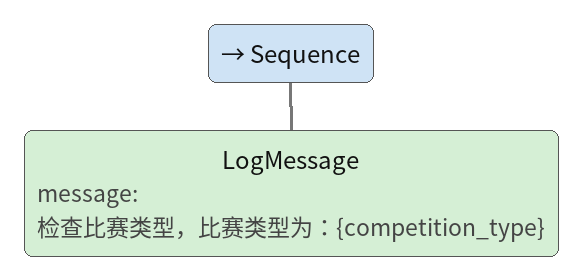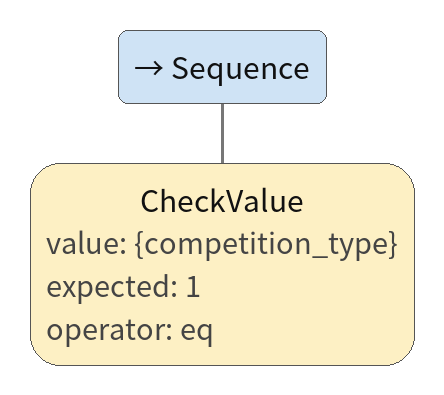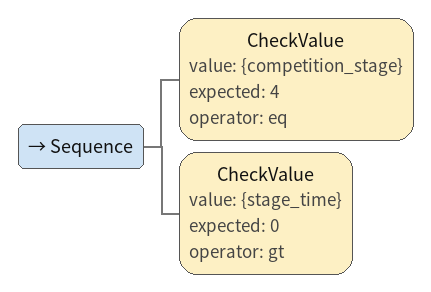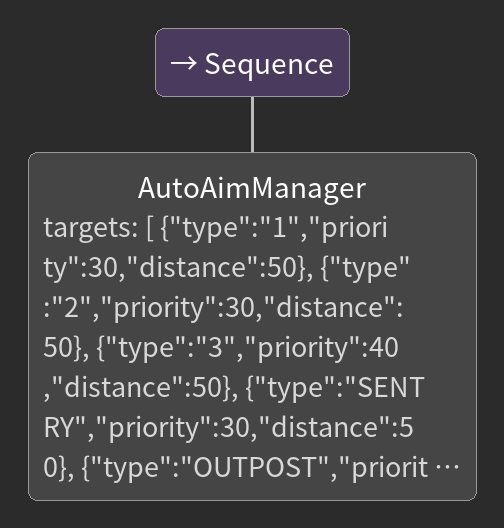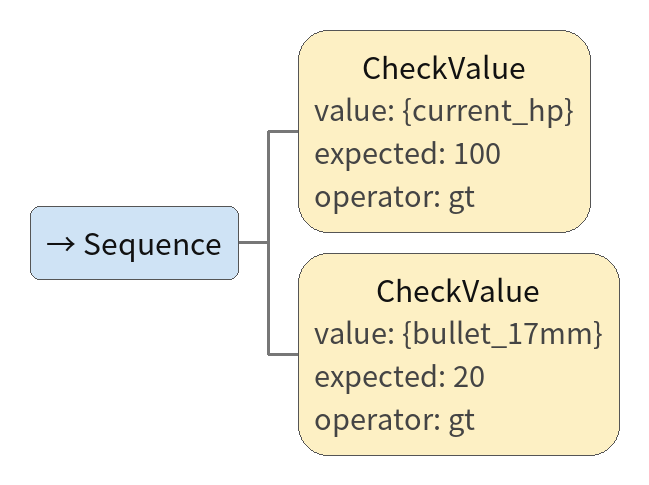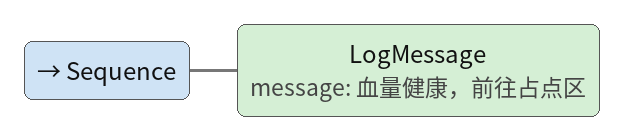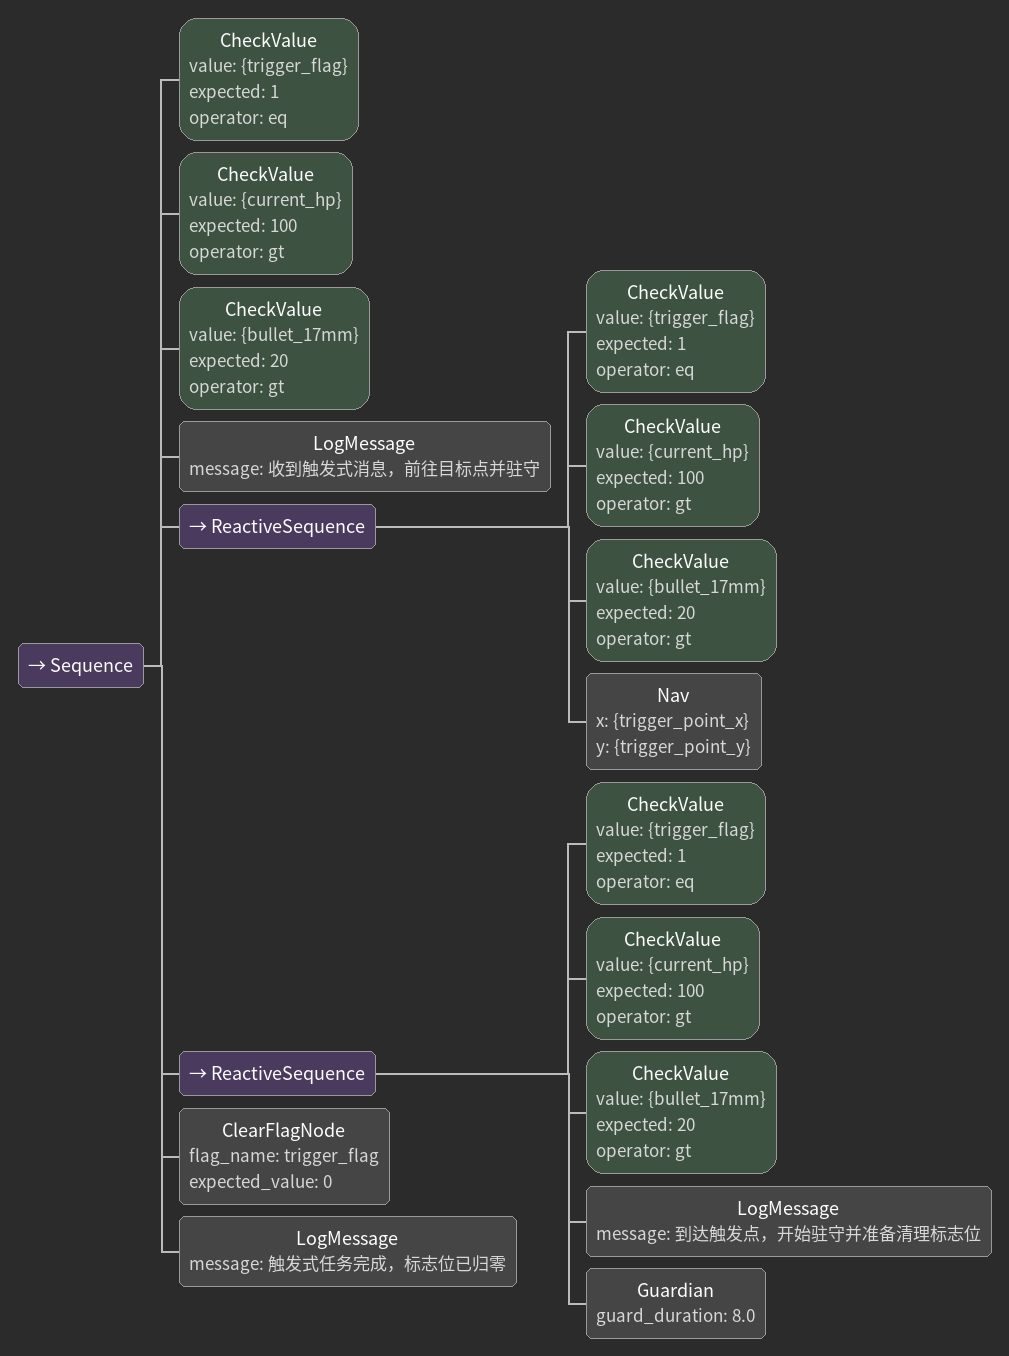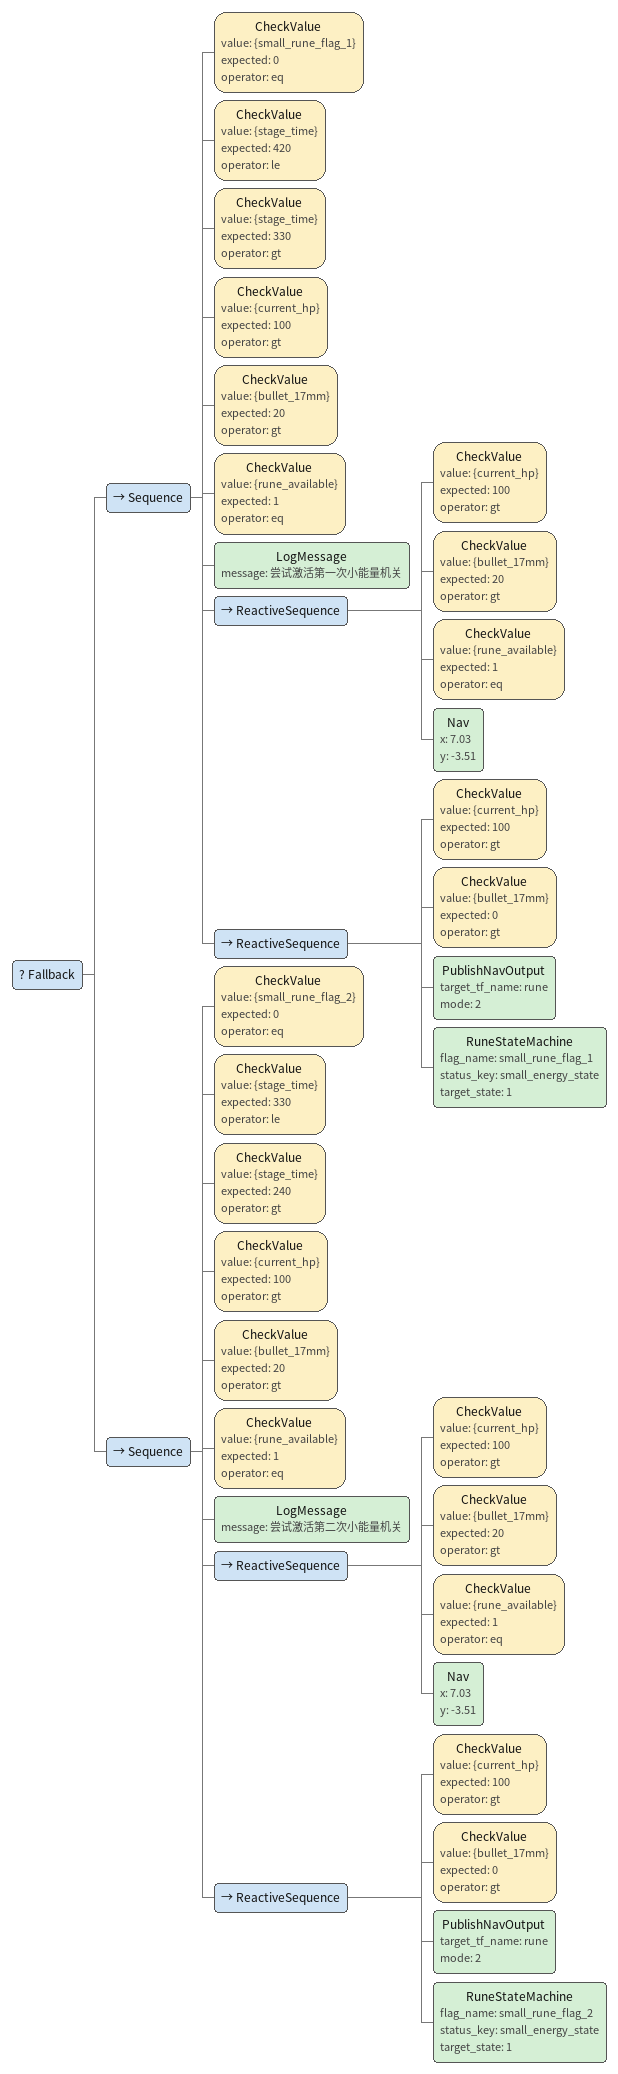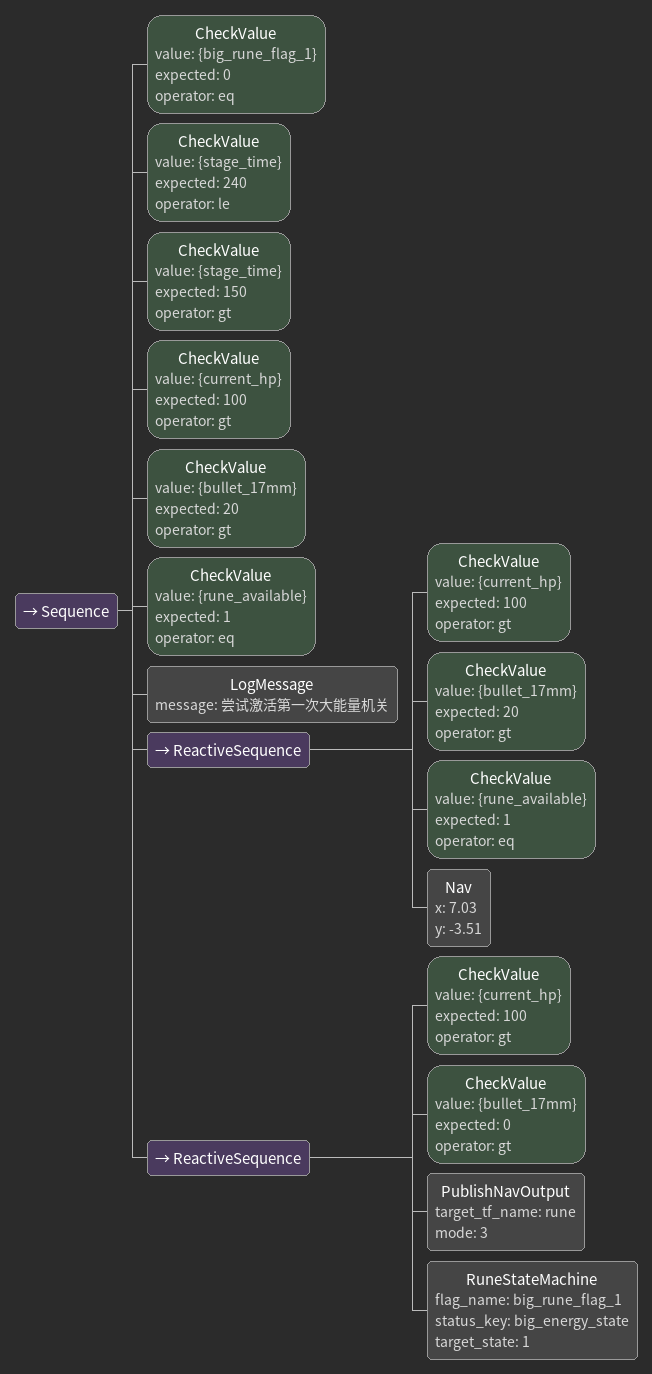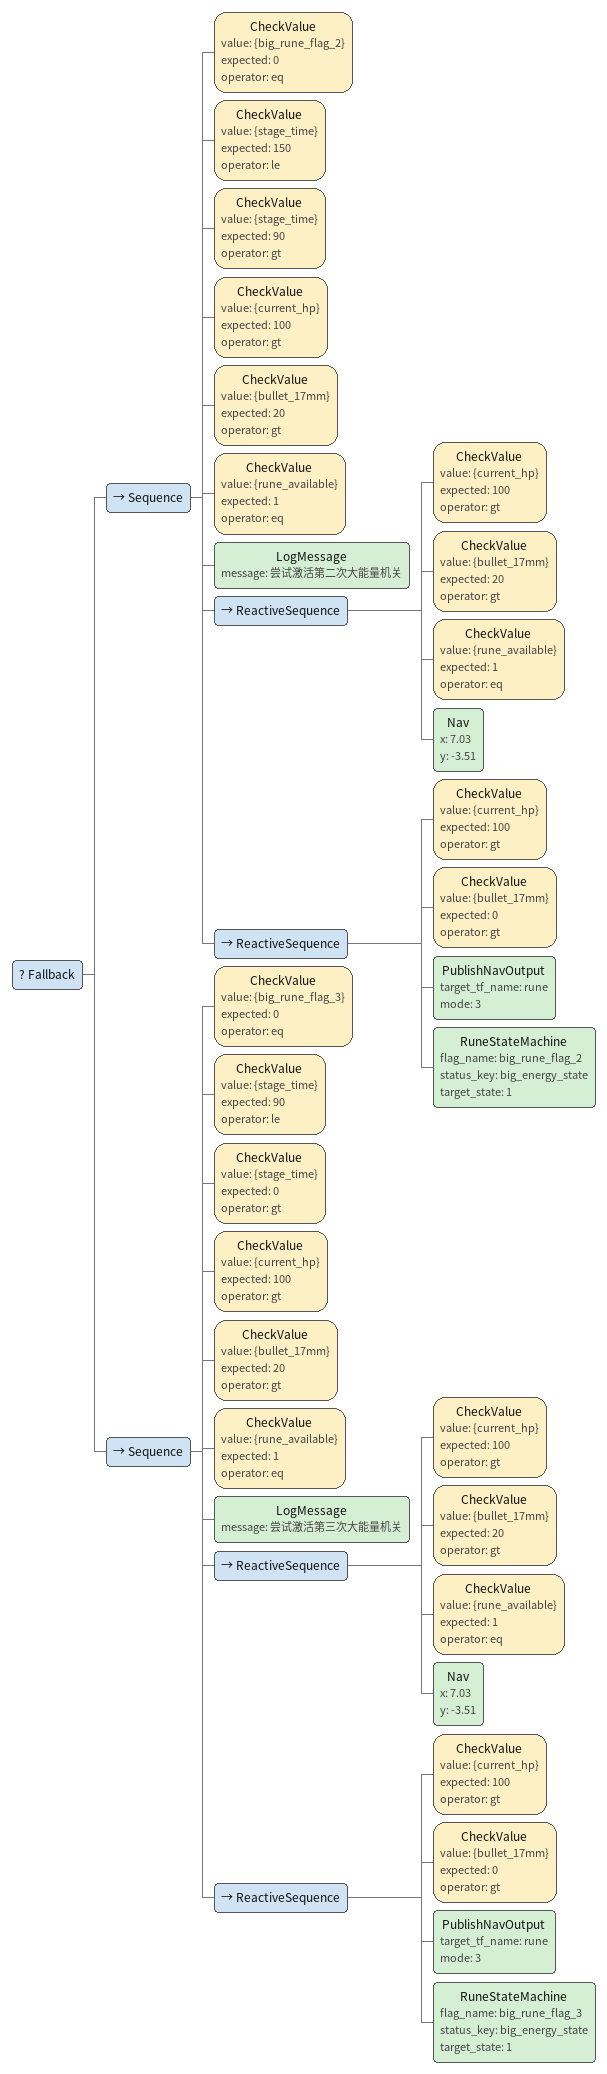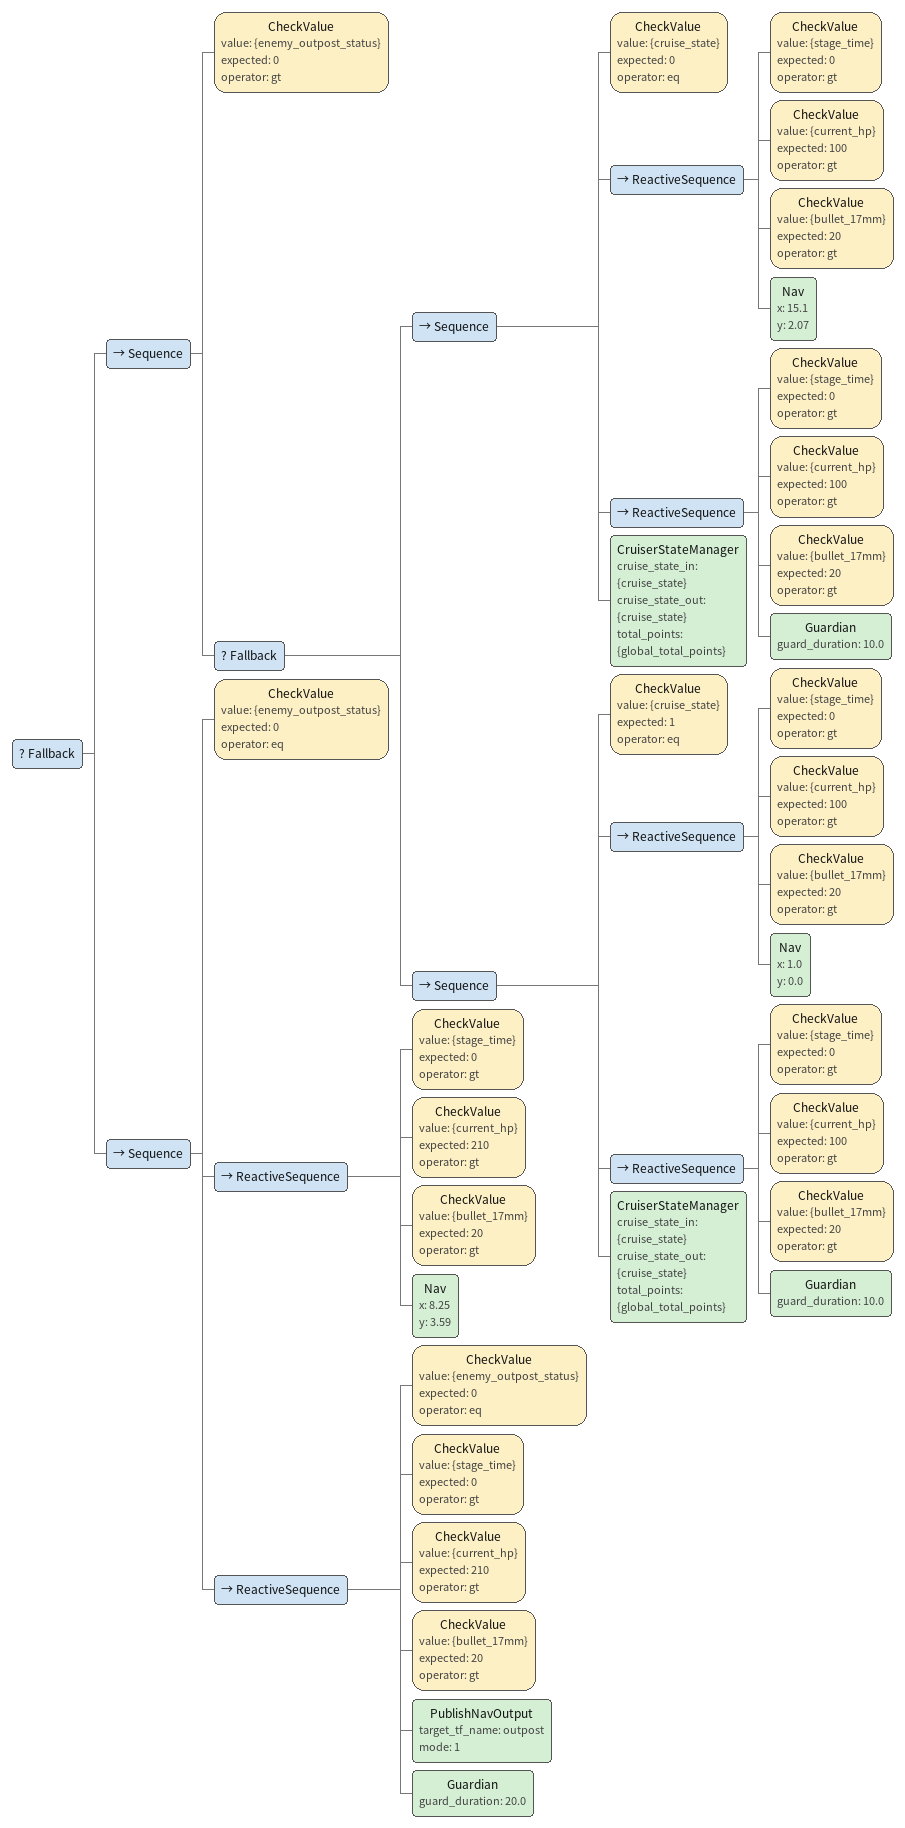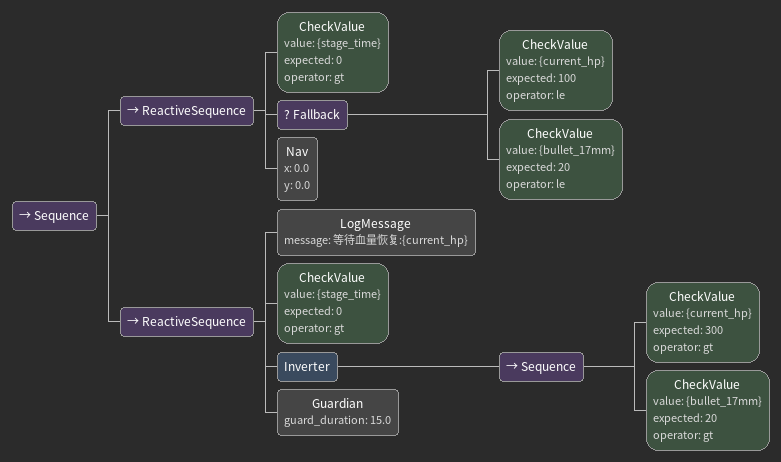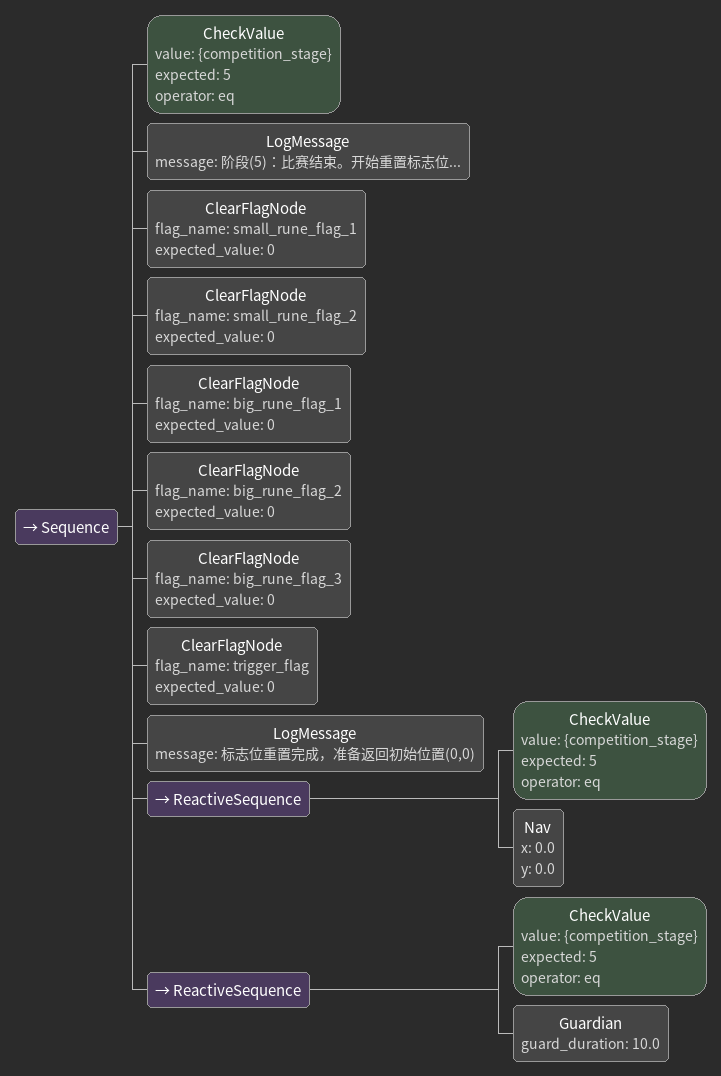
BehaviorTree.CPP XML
<Sequence>
    <!-- 比赛类型检查（全局限制） -->
    <LogMessage message="检查比赛类型，比赛类型为：{competition_type}"/>
</Sequence>

<Sequence>
    <CheckValue value="{competition_type}" expected="1" operator="eq"/>
</Sequence>

<Sequence>
    <!-- 比赛阶段检查 -->
    <CheckValue value="{competition_stage}" expected="4" operator="eq"/>
    <!-- 剩余时间检查 -->
    <CheckValue value="{stage_time}" expected="0" operator="gt"/>
</Sequence>

<Sequence>
    <AutoAimManager targets="[                                         {&quot;type&quot;:&quot;1&quot;,&quot;priority&quot;:30,&quot;distance&quot;:50},                                         {&quot;type&quot;:&quot;2&quot;,&quot;priority&quot;:30,&quot;distance&quot;:50},                                         {&quot;type&quot;:&quot;3&quot;,&quot;priority&quot;:40,&quot;distance&quot;:50},                                         {&quot;type&quot;:&quot;SENTRY&quot;,&quot;priority&quot;:30,&quot;distance&quot;:50},                                         {&quot;type&quot;:&quot;OUTPOST&quot;,&quot;priority&quot;:100,&quot;distance&quot;:50},                                         {&quot;type&quot;:&quot;BASE&quot;,&quot;priority&quot;:1,&quot;distance&quot;:50}]"/>
</Sequence>

<Sequence>
    <CheckValue value="{current_hp}" expected="100" operator="gt"/>
    <CheckValue value="{bullet_17mm}" expected="20" operator="gt"/>
</Sequence>

<Sequence>
    <LogMessage message="血量健康，前往占点区"/>
</Sequence>

<Sequence>
    <CheckValue value="{trigger_flag}" expected="1" operator="eq"/>
    <CheckValue value="{current_hp}" expected="100" operator="gt"/>
    <CheckValue value="{bullet_17mm}" expected="20" operator="gt"/>
    <LogMessage message="收到触发式消息，前往目标点并驻守"/>
    <ReactiveSequence>
        <CheckValue value="{trigger_flag}" expected="1" operator="eq"/>
        <CheckValue value="{current_hp}" expected="100" operator="gt"/>
        <CheckValue value="{bullet_17mm}" expected="20" operator="gt"/>
        <Nav x="{trigger_point_x}" y="{trigger_point_y}"/>
    </ReactiveSequence>
    <ReactiveSequence>
        <CheckValue value="{trigger_flag}" expected="1" operator="eq"/>
        <CheckValue value="{current_hp}" expected="100" operator="gt"/>
        <CheckValue value="{bullet_17mm}" expected="20" operator="gt"/>
        <LogMessage message="到达触发点，开始驻守并准备清理标志位"/>
        <Guardian guard_duration="8.0"/>
    </ReactiveSequence>
    <ClearFlagNode flag_name="trigger_flag" expected_value="0"/>
    <LogMessage message="触发式任务完成，标志位已归零"/>
</Sequence>

<Fallback>
    <Sequence>
        <CheckValue value="{small_rune_flag_1}" expected="0" operator="eq"/>
        <CheckValue value="{stage_time}" expected="420" operator="le"/>
        <CheckValue value="{stage_time}" expected="330" operator="gt"/>
        <CheckValue value="{current_hp}" expected="100" operator="gt"/>
        <CheckValue value="{bullet_17mm}" expected="20" operator="gt"/>
        <CheckValue value="{rune_available}" expected="1" operator="eq"/>
        <LogMessage message="尝试激活第一次小能量机关"/>
        <ReactiveSequence>
            <CheckValue value="{current_hp}" expected="100" operator="gt"/>
            <CheckValue value="{bullet_17mm}" expected="20" operator="gt"/>
            <CheckValue value="{rune_available}" expected="1" operator="eq"/>
            <Nav x="7.03" y="-3.51"/>
        </ReactiveSequence>
        <!-- 导航完成，开启小能量机关 -->
        <ReactiveSequence>
            <!-- PublishNavOutput node mode 2: Small Energy -->
            <CheckValue value="{current_hp}" expected="100" operator="gt"/>
            <CheckValue value="{bullet_17mm}" expected="0" operator="gt"/>
            <PublishNavOutput target_tf_name="rune" mode="2"/>
            <RuneStateMachine flag_name="small_rune_flag_1" status_key="small_energy_state" target_state="1"/>
        </ReactiveSequence>
    </Sequence>

    <Sequence>
        <CheckValue value="{small_rune_flag_2}" expected="0" operator="eq"/>
        <CheckValue value="{stage_time}" expected="330" operator="le"/>
        <CheckValue value="{stage_time}" expected="240" operator="gt"/>
        <CheckValue value="{current_hp}" expected="100" operator="gt"/>
        <CheckValue value="{bullet_17mm}" expected="20" operator="gt"/>
        <CheckValue value="{rune_available}" expected="1" operator="eq"/>
        <LogMessage message="尝试激活第二次小能量机关"/>
        <ReactiveSequence>
            <CheckValue value="{current_hp}" expected="100" operator="gt"/>
            <CheckValue value="{bullet_17mm}" expected="20" operator="gt"/>
            <CheckValue value="{rune_available}" expected="1" operator="eq"/>
            <Nav x="7.03" y="-3.51"/>
        </ReactiveSequence>
        <ReactiveSequence>
            <CheckValue value="{current_hp}" expected="100" operator="gt"/>
            <CheckValue value="{bullet_17mm}" expected="0" operator="gt"/>
            <PublishNavOutput target_tf_name="rune" mode="2"/>
            <RuneStateMachine flag_name="small_rune_flag_2" status_key="small_energy_state" target_state="1"/>
        </ReactiveSequence>
    </Sequence>
</Fallback>

<Sequence>
    <CheckValue value="{big_rune_flag_1}" expected="0" operator="eq"/>
    <CheckValue value="{stage_time}" expected="240" operator="le"/>
    <CheckValue value="{stage_time}" expected="150" operator="gt"/>
    <CheckValue value="{current_hp}" expected="100" operator="gt"/>
    <CheckValue value="{bullet_17mm}" expected="20" operator="gt"/>
    <CheckValue value="{rune_available}" expected="1" operator="eq"/>
    <LogMessage message="尝试激活第一次大能量机关"/>
    <ReactiveSequence>
        <CheckValue value="{current_hp}" expected="100" operator="gt"/>
        <CheckValue value="{bullet_17mm}" expected="20" operator="gt"/>
        <CheckValue value="{rune_available}" expected="1" operator="eq"/>
        <Nav x="7.03" y="-3.51"/>
    </ReactiveSequence>
    <ReactiveSequence>
        <!-- mode 3: Large Energy -->
        <CheckValue value="{current_hp}" expected="100" operator="gt"/>
        <CheckValue value="{bullet_17mm}" expected="0" operator="gt"/>
        <PublishNavOutput target_tf_name="rune" mode="3"/>
        <RuneStateMachine flag_name="big_rune_flag_1" status_key="big_energy_state" target_state="1"/>
    </ReactiveSequence>
</Sequence>

<Fallback>
    <Sequence>
        <CheckValue value="{big_rune_flag_2}" expected="0" operator="eq"/>
        <CheckValue value="{stage_time}" expected="150" operator="le"/>
        <CheckValue value="{stage_time}" expected="90" operator="gt"/>
        <CheckValue value="{current_hp}" expected="100" operator="gt"/>
        <CheckValue value="{bullet_17mm}" expected="20" operator="gt"/>
        <CheckValue value="{rune_available}" expected="1" operator="eq"/>
        <LogMessage message="尝试激活第二次大能量机关"/>
        <ReactiveSequence>
            <CheckValue value="{current_hp}" expected="100" operator="gt"/>
            <CheckValue value="{bullet_17mm}" expected="20" operator="gt"/>
            <CheckValue value="{rune_available}" expected="1" operator="eq"/>
            <Nav x="7.03" y="-3.51"/>
        </ReactiveSequence>
        <ReactiveSequence>
            <CheckValue value="{current_hp}" expected="100" operator="gt"/>
            <CheckValue value="{bullet_17mm}" expected="0" operator="gt"/>
            <PublishNavOutput target_tf_name="rune" mode="3"/>
            <RuneStateMachine flag_name="big_rune_flag_2" status_key="big_energy_state" target_state="1"/>
        </ReactiveSequence>
    </Sequence>

    <Sequence>
        <CheckValue value="{big_rune_flag_3}" expected="0" operator="eq"/>
        <CheckValue value="{stage_time}" expected="90" operator="le"/>
        <CheckValue value="{stage_time}" expected="0" operator="gt"/>
        <CheckValue value="{current_hp}" expected="100" operator="gt"/>
        <CheckValue value="{bullet_17mm}" expected="20" operator="gt"/>
        <CheckValue value="{rune_available}" expected="1" operator="eq"/>
        <LogMessage message="尝试激活第三次大能量机关"/>
        <ReactiveSequence>
            <CheckValue value="{current_hp}" expected="100" operator="gt"/>
            <CheckValue value="{bullet_17mm}" expected="20" operator="gt"/>
            <CheckValue value="{rune_available}" expected="1" operator="eq"/>
            <Nav x="7.03" y="-3.51"/>
        </ReactiveSequence>
        <ReactiveSequence>
            <CheckValue value="{current_hp}" expected="100" operator="gt"/>
            <CheckValue value="{bullet_17mm}" expected="0" operator="gt"/>
            <PublishNavOutput target_tf_name="rune" mode="3"/>
            <RuneStateMachine flag_name="big_rune_flag_3" status_key="big_energy_state" target_state="1"/>
        </ReactiveSequence>
    </Sequence>
</Fallback>

<Fallback>
    <!-- 血量高且敌方前哨站被击毁 -->
    <Sequence>
        <CheckValue value="{enemy_outpost_status}" expected="0" operator="gt"/>
        <Fallback>                                        <!-- 状态机的每一状态检查不通过返回false就进入下一状态 -->
            <!-- 巡航点0: x="0.0" y="3.0" -->
            <Sequence>
                <CheckValue value="{cruise_state}" expected="0" operator="eq"/>
                <ReactiveSequence>
                    <CheckValue value="{stage_time}" expected="0" operator="gt"/>
                    <CheckValue value="{current_hp}" expected="100" operator="gt"/>
                    <CheckValue value="{bullet_17mm}" expected="20" operator="gt"/>
                    <Nav x="15.1" y="2.07"/>
                </ReactiveSequence>
                <ReactiveSequence>
                    <CheckValue value="{stage_time}" expected="0" operator="gt"/>
                    <CheckValue value="{current_hp}" expected="100" operator="gt"/>
                    <CheckValue value="{bullet_17mm}" expected="20" operator="gt"/>
                    <Guardian guard_duration="10.0"/>
                </ReactiveSequence>
                <CruiserStateManager cruise_state_in="{cruise_state}" cruise_state_out="{cruise_state}" total_points="{global_total_points}"/>
            </Sequence>

            <!-- 巡航点1: x="0.0" y="6.0" -->
            <Sequence>
                <CheckValue value="{cruise_state}" expected="1" operator="eq"/>
                <ReactiveSequence>
                    <CheckValue value="{stage_time}" expected="0" operator="gt"/>
                    <CheckValue value="{current_hp}" expected="100" operator="gt"/>
                    <CheckValue value="{bullet_17mm}" expected="20" operator="gt"/>
                    <Nav x="1.0" y="0.0"/>
                </ReactiveSequence>
                <ReactiveSequence>
                    <CheckValue value="{stage_time}" expected="0" operator="gt"/>
                    <CheckValue value="{current_hp}" expected="100" operator="gt"/>
                    <CheckValue value="{bullet_17mm}" expected="20" operator="gt"/>
                    <Guardian guard_duration="10.0"/>
                </ReactiveSequence>
                <CruiserStateManager cruise_state_in="{cruise_state}" cruise_state_out="{cruise_state}" total_points="{global_total_points}"/>
            </Sequence>

        </Fallback>
    </Sequence>

    <!-- 血量高且敌方前哨站未被击毁 -->
    <Sequence>
        <CheckValue value="{enemy_outpost_status}" expected="0" operator="eq"/>
        <ReactiveSequence>
            <CheckValue value="{stage_time}" expected="0" operator="gt"/>
            <CheckValue value="{current_hp}" expected="210" operator="gt"/>
            <CheckValue value="{bullet_17mm}" expected="20" operator="gt"/>
            <Nav x="8.25" y="3.59"/>
        </ReactiveSequence>
        <ReactiveSequence>
            <CheckValue value="{enemy_outpost_status}" expected="0" operator="eq"/>
            <CheckValue value="{stage_time}" expected="0" operator="gt"/>
            <CheckValue value="{current_hp}" expected="210" operator="gt"/>
            <CheckValue value="{bullet_17mm}" expected="20" operator="gt"/>
            <PublishNavOutput target_tf_name="outpost" mode="1"/>
            <Guardian guard_duration="20.0"/>
        </ReactiveSequence>
    </Sequence>
</Fallback>

<Sequence>
    <ReactiveSequence>
        <CheckValue value="{stage_time}" expected="0" operator="gt"/>
        <Fallback>                                    <!-- 满足血量低或没有弹丸 -->
            <CheckValue value="{current_hp}" expected="100" operator="le"/>
            <CheckValue value="{bullet_17mm}" expected="20" operator="le"/>
        </Fallback>
        <Nav x="0.0" y="0.0"/>
    </ReactiveSequence>
    <ReactiveSequence>
        <LogMessage message="等待血量恢复:{current_hp}"/>
        <CheckValue value="{stage_time}" expected="0" operator="gt"/>
        <Inverter>
            <Sequence>
                <CheckValue value="{current_hp}" expected="300" operator="gt"/>
                <CheckValue value="{bullet_17mm}" expected="20" operator="gt"/>
            </Sequence>
        </Inverter>
        <Guardian guard_duration="15.0"/>
    </ReactiveSequence>
</Sequence>

<Sequence>
    <CheckValue value="{competition_stage}" expected="5" operator="eq"/>
    <LogMessage message="阶段(5)：比赛结束。开始重置标志位..."/>
    <ClearFlagNode flag_name="small_rune_flag_1" expected_value="0"/>
    <ClearFlagNode flag_name="small_rune_flag_2" expected_value="0"/>
    <ClearFlagNode flag_name="big_rune_flag_1" expected_value="0"/>
    <ClearFlagNode flag_name="big_rune_flag_2" expected_value="0"/>
    <ClearFlagNode flag_name="big_rune_flag_3" expected_value="0"/>
    <ClearFlagNode flag_name="trigger_flag" expected_value="0"/>

    <LogMessage message="标志位重置完成，准备返回初始位置(0,0)"/>

    <!-- 安全打断回家：使用ReactiveSequence保障阶段转换时能立刻跳出 -->
    <ReactiveSequence>
        <CheckValue value="{competition_stage}" expected="5" operator="eq"/>
        <Nav x="0.0" y="0.0"/>
    </ReactiveSequence>

    <!-- 回家后原地等待 -->
    <ReactiveSequence>
        <CheckValue value="{competition_stage}" expected="5" operator="eq"/>
        <Guardian guard_duration="10.0"/>
    </ReactiveSequence>
</Sequence>
